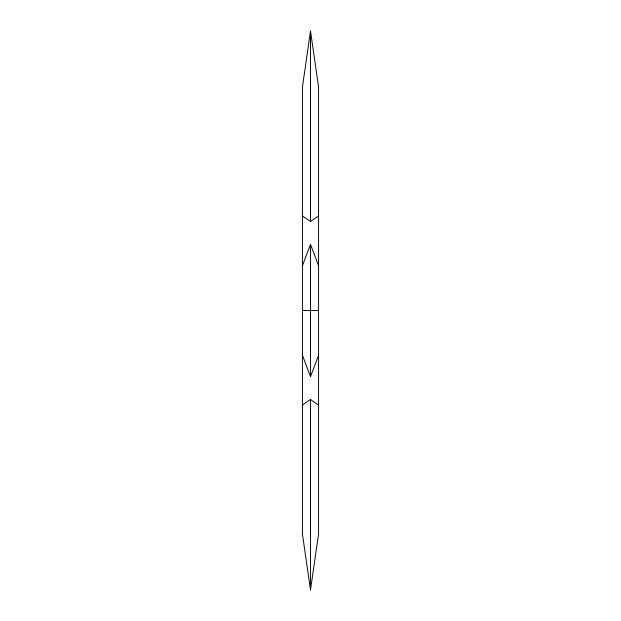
<?xml version="1.0" encoding="UTF-8"?>
<svg xmlns="http://www.w3.org/2000/svg" width="621" height="621" viewBox="0 0 621 621"><rect width="100%" height="100%" fill="white"/><g stroke="black" fill="none" stroke-linecap="round" stroke-linejoin="round"><path stroke-width="0.93" d="M310.5 31.05L302.435 86.987L302.435 534.013L310.5 589.95L318.565 534.013L318.565 86.987L310.5 31.05L310.5 221.503L318.565 215.937M302.435 265.718L310.5 244.356L318.565 265.718M302.435 355.282L310.5 376.644L318.565 355.282M302.435 405.063L310.5 399.497L318.565 405.063M302.435 310.5L318.565 310.5M302.435 215.937L310.5 221.503M310.5 244.356L310.5 376.644M310.5 399.497L310.5 589.95"/></g></svg>
